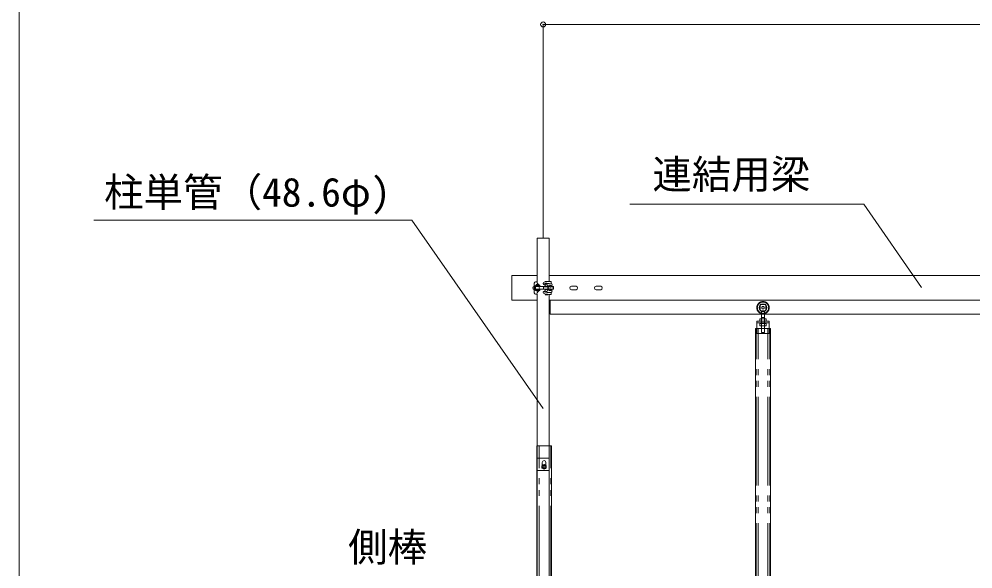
# Model space of a CAD drawing. Units: millimetres, scale not verified. Extents: x -9305 to 9305, y -6415 to 6415.
# Drawn here: x -9305 to -5441, y -393 to 1835 of the extents above; entities that cross this region are included whole.
import ezdxf
from ezdxf.enums import TextEntityAlignment as Align

# ---------------------------------------------------------------- set-up
doc = ezdxf.new("R2010")
doc.units = ezdxf.units.MM
doc.header["$LTSCALE"] = 40
doc.header["$PDMODE"] = 32
doc.header["$PDSIZE"] = 20
doc.linetypes.add('DOUBLE_CHAIN2', pattern=[12.8, 9, -1, 0.6, -0.6, 0.6, -1])
for name, color, linetype, lineweight in [('0-5_CLG-81', 134, 'Continuous', 18), ('0-9_TEXT', 134, 'Continuous', 18), ('0-C_図面枠', 134, 'Continuous', 18), ('0-D_寸法', 134, 'Continuous', 18)]:
    doc.layers.add(name, color=color, linetype=linetype, lineweight=lineweight)
doc.styles.add('ＭＳ ゴシック', font='')
doc.styles.get('ＭＳ ゴシック').set_extended_font_data('MS Gothic')

msp = doc.modelspace()

# ---------------------------------------------------------------- linework, layer by layer
at = {"layer": '0-5_CLG-81'}
for p, q in [((-7157.72, 946.71), (-7157.72, 771.76)), ((-7308.02, 795.56), (-7206.32, 795.56)), ((-7308.02, 795.56), (-7308.02, 695.56)), ((-7157.72, 795.56), (843.66, 795.56)), ((-7217.79, 765.36), (-7217.79, 725.76)), ((-7217.51, 752.92), (-7198.54, 752.92)), ((-7217.51, 738.21), (-7198.54, 738.21)), ((-7214.27, 740.06), (-7214.27, 751.07)), ((-7195.79, 756.56), (-7213.4, 755.68)), ((-7213.4, 735.44), (-7195.79, 734.56)), ((-7195.61, 753.05), (-7213.22, 752.17)), ((-7213.22, 738.96), (-7195.61, 738.08)), ((-7212.62, 740.06), (-7212.62, 751.07)), ((-7162.28, 751.07), (-7212.62, 751.07)), ((-7162.2, 740.06), (-7212.62, 740.06)), ((-7206.79, 770.86), (-7212.29, 770.86)), ((-7208.44, 756.37), (-7208.44, 755.93)), ((-7208.44, 751.06), (-7208.44, 752.41)), ((-7208.44, 738.72), (-7208.44, 740.06)), ((-7208.44, 734.76), (-7208.44, 735.2)), ((-7201.84, 751.06), (-7201.84, 752.74)), ((-7201.84, 738.39), (-7201.84, 740.06)), ((-7201.84, 734.76), (-7201.84, 734.87)), ((-7195.61, 753.05), (-7195.79, 756.56)), ((-7195.79, 734.56), (-7195.61, 738.08)), ((-7181.7, 764.26), (-7181.7, 762.41)), ((-7180.46, 749.96), (-7162.45, 749.96)), ((-7179.53, 751.06), (-7180.41, 749.96)), ((-7179.53, 740.06), (-7180.41, 741.16)), ((-7180.41, 741.16), (-7162.39, 741.16)), ((-7168.41, 759.72), (-7179.88, 761.74)), ((-7173.79, 757.32), (-7178.06, 758.07)), ((-7173.79, 758.82), (-7173.79, 752.16)), ((-7173.79, 752.16), (-7162.95, 752.16)), ((-7173.79, 732.3), (-7173.79, 738.96)), ((-7173.79, 738.96), (-7162.95, 738.96)), ((-7162.95, 752.16), (-7162.96, 753.26)), ((-7162.95, 738.96), (-7162.96, 737.87)), ((-7161.06, 740.1), (-7154.32, 740.08)), ((-7161, 751.06), (-7154.32, 751.08)), ((-7151.32, 756.55), (-7159.39, 756.57)), ((-7159.39, 734.57), (-7151.32, 734.57)), ((-7151.32, 756.55), (-7149.99, 754.68)), ((-7151.32, 734.56), (-7149.98, 736.46)), ((-7150.78, 749.96), (-7141.76, 749.96)), ((-7150.78, 741.16), (-7141.76, 741.16)), ((-7149.92, 751.06), (-7140.71, 751.06)), ((-7149.92, 740.06), (-7140.71, 740.06)), ((-7149.81, 771.69), (-7149.81, 764.43)), ((-7141.76, 749.96), (-7141.76, 741.16)), ((-7140.71, 751.06), (-7139.64, 749.58)), ((-7140.71, 740.06), (-7139.64, 741.54)), ((-7139.64, 749.58), (-7139.64, 741.54)), ((-7067.51, 752.92), (-7048.54, 752.92)), ((-7067.51, 738.21), (-7048.54, 738.21)), ((-6967.51, 752.92), (-6948.54, 752.92)), ((-6967.51, 738.21), (-6948.54, 738.21)), ((-7206.32, 695.56), (-7308.02, 695.56)), ((-7212.29, 720.26), (-7206.79, 720.26)), ((-7206.32, 720.26), (-7206.32, -3714.39)), ((-7181.7, 726.86), (-7181.7, 728.72)), ((-7175.6, 730.14), (-7179.88, 729.38)), ((-7173.79, 733.81), (-7178.06, 733.06)), ((-7168.41, 731.4), (-7175.6, 730.14)), ((-7162.79, 718.34), (-7162.79, 719.7)), ((-7157.72, 719.37), (-7157.72, -3714.39)), ((843.66, 695.56), (-7157.72, 695.56)), ((-7153.02, 638.56), (-7153.02, 695.56)), ((-7149.81, 719.44), (-7149.81, 726.71)), ((-7153.02, 638.56), (836.96, 638.56)), ((-6304.32, 618.54), (-6304.32, 610.54)), ((-6280.32, 620.54), (-6302.32, 620.54)), ((-6297.82, 625.36), (-6284.82, 625.36)), ((-6297.82, 625.36), (-6297.82, 610.54)), ((-6297.57, 625.36), (-6297.57, 641.15)), ((-6285.07, 625.36), (-6285.07, 641.15)), ((-6284.82, 625.36), (-6284.82, 610.54)), ((-6278.32, 610.54), (-6278.32, 618.54)), ((-6321.32, -3639.25), (-6321.32, 580.54)), ((-6321.32, 580.54), (-6316.32, 580.54)), ((-6266.33, 580.54), (-6261.33, 580.54)), ((-6261.33, -3639.25), (-6261.33, 580.54)), ((-7208.02, -3569.26), (-7208.02, 105.56)), ((-7148.02, -3569.44), (-7148.02, 105.56)), ((-7185.52, 38.56), (-7185.52, 26.05)), ((-7170.52, 38.56), (-7170.52, 26.05))]:
    msp.add_line(p, q, dxfattribs=at)
at = {"layer": '0-5_CLG-81', "linetype": 'DOUBLE_CHAIN2'}
for p, q in [((-6302.82, 678.36), (-6302.82, 653.36)), ((-6302.82, 653.36), (-6279.82, 653.36)), ((-6297.57, 641.15), (-6297.57, 653.36)), ((-6285.07, 641.15), (-6285.07, 653.36)), ((-6319.02, -3639.25), (-6319.02, 580.54)), ((-6316.32, 604.54), (-6266.33, 604.54)), ((-6316.32, 580.54), (-6266.33, 580.54)), ((-6311.32, -3639.25), (-6311.32, 580.54)), ((-6304.32, 604.54), (-6304.32, 594.06)), ((-6278.32, 602.06), (-6304.32, 602.06)), ((-6302.32, 592.06), (-6280.32, 592.06)), ((-6297.82, 565.36), (-6297.82, 610.54)), ((-6284.82, 565.36), (-6284.82, 610.54)), ((-6278.32, 594.06), (-6278.32, 604.54)), ((-6271.33, -3639.25), (-6271.33, 580.54)), ((-6263.63, -3639.25), (-6263.63, 580.54)), ((-6297.82, 565.36), (-6284.82, 565.36)), ((-7148.02, 105.56), (-7208.02, 105.56)), ((-7205.72, -3569.26), (-7205.72, 105.56)), ((-7198.02, -3569.26), (-7198.02, 105.56)), ((-7158.02, -3569.26), (-7158.02, 105.56)), ((-7150.32, -3569.26), (-7150.32, 105.56))]:
    msp.add_line(p, q, dxfattribs=at)
at = {"layer": '0-5_CLG-81'}
for points in [[(-7206.32, 770.86), (-7206.32, 946.71), (-7157.72, 946.71)], [(-7167.44, 770.86), (-7173.79, 770.86), (-7172.69, 771.96), (-7163.89, 771.96), (-7162.93, 771.41)], [(-7167.44, 720.26), (-7172.96, 720.26), (-7173.79, 719.44), (-7173.79, 718.34), (-7172.96, 717.51), (-7163.61, 717.51), (-7162.79, 718.34)], [(-7208.02, 5.56), (-7158.02, 5.56), (-7158.02, 55.56), (-7208.02, 55.56)]]:
    msp.add_lwpolyline(points, dxfattribs=at)
for points in [[(-7199.64, 758.3), (-7199.64, 757.2), (-7200.46, 756.37), (-7209.81, 756.37), (-7210.64, 757.2), (-7210.64, 758.3), (-7209.81, 759.12), (-7200.46, 759.12)], [(-7199.64, 734.48), (-7199.64, 734.76), (-7210.64, 734.76), (-7210.64, 734.48), (-7209.81, 733.66), (-7200.46, 733.66)], [(-6266.33, 560.54), (-6316.32, 560.54), (-6316.32, 610.54), (-6266.33, 610.54)], [(-7186.52, 15.66), (-7186.52, 25.47), (-7178.02, 30.38), (-7169.52, 25.47), (-7169.52, 15.66), (-7178.02, 10.75)]]:
    msp.add_lwpolyline(points, close=True, dxfattribs=at)
at = {"layer": '0-5_CLG-81', "linetype": 'DOUBLE_CHAIN2'}
msp.add_lwpolyline([(-6302.82, 678.36), (-6279.82, 678.36), (-6279.82, 653.36)], dxfattribs=at)
for radius in [25, 23, 15, 5]:
    msp.add_circle((-6291.32, 665.36), radius, dxfattribs=at)
at = {"layer": '0-5_CLG-81'}
for radius in [8.5, 5, 5, 4.19]:
    msp.add_circle((-7178.02, 20.56), radius, dxfattribs=at)
for centre, radius, start, end in [((-7216.02, 745.56), 7.5, 101.415, 258.585), ((-7212.29, 765.36), 5.5, 90, 180), ((-7213.17, 751.07), 4.62, 92.862, 180), ((-7213.17, 740.06), 4.62, 180, 267.138), ((-7213.17, 751.07), 1.1, 92.862, 180), ((-7213.17, 740.06), 1.1, 180, 267.138), ((-7193, 770.09), 13.81, 176.794, 258.343), ((-7193, 721.04), 13.81, 101.657, 183.206), ((-7187.04, 745.56), 11.28, 150.771, 209.229), ((-7177.3, 764.26), 4.4, 99.411, 180), ((-7179.5, 763.91), 2.2, 180, 260.017), ((-7177.3, 762.41), 4.4, 180, 260.017), ((-7101.5, -275.84), 1041.39, 92.659, 94.388), ((-7149.68, 745.74), 31.06, 172.183, 188.468), ((-7148.99, 745.74), 31.06, 170.12, 190.535), ((-7154.5, 683.16), 88.66, 86.966, 105.577), ((-7175.99, 758.82), 2.2, 0, 80.017), ((-7169.56, 753.22), 6.6, 0.278, 80.017), ((-7169.56, 737.9), 6.6, 279.983, 359.722), ((-7131.64, 745.74), 31.06, 166.425, 193.588), ((-7170.94, 745.64), 11.33, 330.761, 28.637), ((-7164.16, 734.83), 6.12, 357.566, 59.463), ((-7165.87, 757.21), 7.84, 308.389, 355.348), ((-7169.98, 745.58), 16.6, 340.649, 19.351), ((-7160.43, 733.18), 9.22, 8.566, 48.462), ((-7162.9, 759.21), 11.88, 316.626, 347.111), ((-7149.26, 764.43), 0.552, 180, 253.628), ((-7151.14, 758.01), 6.13, 0.612, 73.628), ((-7152.63, 758.52), 7.64, 298.813, 356.622), ((-7152.63, 732.6), 7.64, 3.378, 61.187), ((-7066.02, 745.56), 7.5, 101.415, 258.585), ((-7050.02, 745.56), 7.5, 281.415, 78.585), ((-6966.02, 745.56), 7.5, 101.415, 258.585), ((-6950.02, 745.56), 7.5, 281.415, 78.585), ((-7212.29, 725.76), 5.5, 180, 270), ((-7177.3, 728.72), 4.4, 99.983, 180), ((-7179.5, 727.22), 2.2, 99.983, 180), ((-7177.3, 726.86), 4.4, 180, 260.589), ((-7142.27, 999.38), 272.78, 261.986, 268.416), ((-7154.5, 807.97), 88.66, 254.423, 273.034), ((-7175.99, 732.3), 2.2, 279.983, 0), ((-7149.26, 726.71), 0.552, 106.372, 180), ((-7151.14, 733.12), 6.13, 286.372, 359.388), ((-6302.32, 618.54), 2, 90, 180), ((-6280.32, 618.54), 2, 0, 90), ((-7178.02, 38.56), 7.5, 0, 180)]:
    msp.add_arc(centre, radius, start, end, dxfattribs=at)
at = {"layer": '0-5_CLG-81', "linetype": 'DOUBLE_CHAIN2'}
for centre, start, end in [((-6302.32, 594.06), 180, 270), ((-6280.32, 594.06), 270, 0)]:
    msp.add_arc(centre, 2, start, end, dxfattribs=at)
at = {"layer": '0-9_TEXT'}
for p, q in [((-6830.78, 1084.34), (-5882.96, 1084.34)), ((-5649.94, 747.88), (-5882.96, 1084.34)), ((-9001.59, 1019.89), (-7714.3, 1019.89)), ((-7182.17, 257.23), (-7714.3, 1019.89))]:
    msp.add_line(p, q, dxfattribs=at)
at = {"layer": '0-C_図面枠'}
msp.add_lwpolyline([(-9304.61, -6414.98), (9304.61, -6414.98), (9304.61, 6414.98), (-9304.61, 6414.98)], close=True, dxfattribs=at)
at = {"layer": '0-D_寸法'}
for p, q in [((-7182.02, 948.71), (-7182.02, 1814.02)), ((867.96, 1813.02), (-7182.02, 1813.02)), ((-7178.02, 1813.02), (863.96, 1813.02))]:
    msp.add_line(p, q, dxfattribs=at)
msp.add_point((-7182.02, 1813.02), dxfattribs=at)

# ---------------------------------------------------------------- texts
at = {"layer": '0-9_TEXT', "style": 'ＭＳ ゴシック'}
for s, p in [('連結用梁', (-6739.48, 1111.92)), ('柱単管（48.6φ)', (-8960.26, 1039.64)), ('側棒', (-7971.94, -398.02))]:
    msp.add_text(s, height=117.3, dxfattribs=at).set_placement(p, align=Align.BOTTOM_LEFT)

doc.saveas('drawing.dxf')
